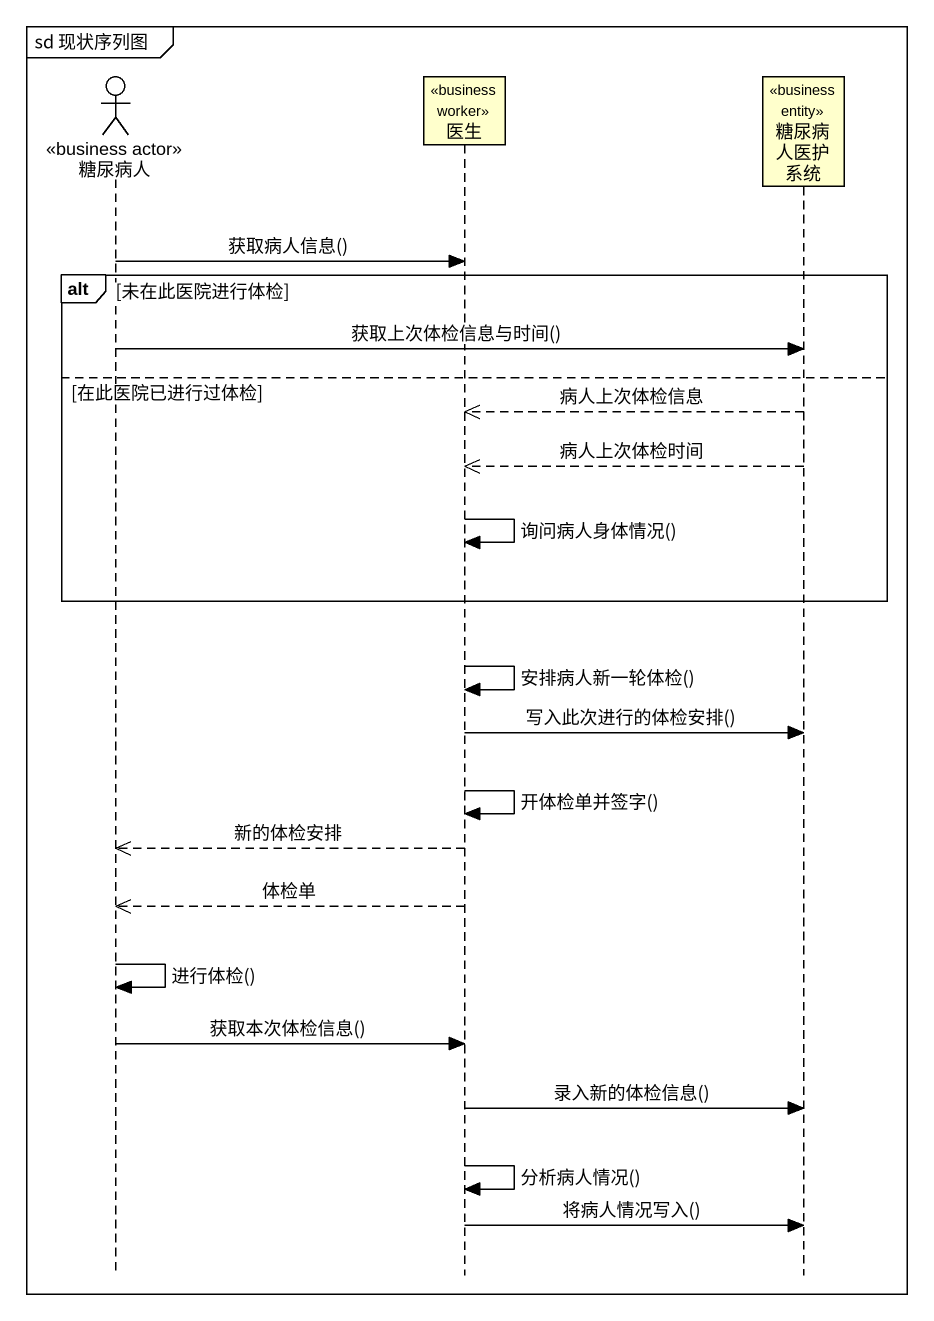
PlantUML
@startuml
mainframe sd 现状序列图
hide footbox
actor 糖尿病人 <<business actor>>
participant 医生 <<business worker>>
participant 糖尿病人医护系统 <<business entity>>

糖尿病人 -> 医生 : 获取病人信息()
alt 未在此医院进行体检
  糖尿病人 -> 糖尿病人医护系统 : 获取上次体检信息与时间()
else 在此医院已进行过体检
  糖尿病人医护系统 -->> 医生 : 病人上次体检信息
  糖尿病人医护系统 -->> 医生 : 病人上次体检时间
  医生 -> 医生 : 询问病人身体情况()
end
医生 -> 医生 : 安排病人新一轮体检()
医生 -> 糖尿病人医护系统 : 写入此次进行的体检安排()
医生 -> 医生 : 开体检单并签字()
医生 -->> 糖尿病人 : 新的体检安排
医生 -->> 糖尿病人 : 体检单
糖尿病人 -> 糖尿病人 : 进行体检()
糖尿病人 -> 医生 : 获取本次体检信息()
医生 -> 糖尿病人医护系统 : 录入新的体检信息()
医生 -> 医生 : 分析病人情况()
医生 -> 糖尿病人医护系统 : 将病人情况写入()
@enduml
